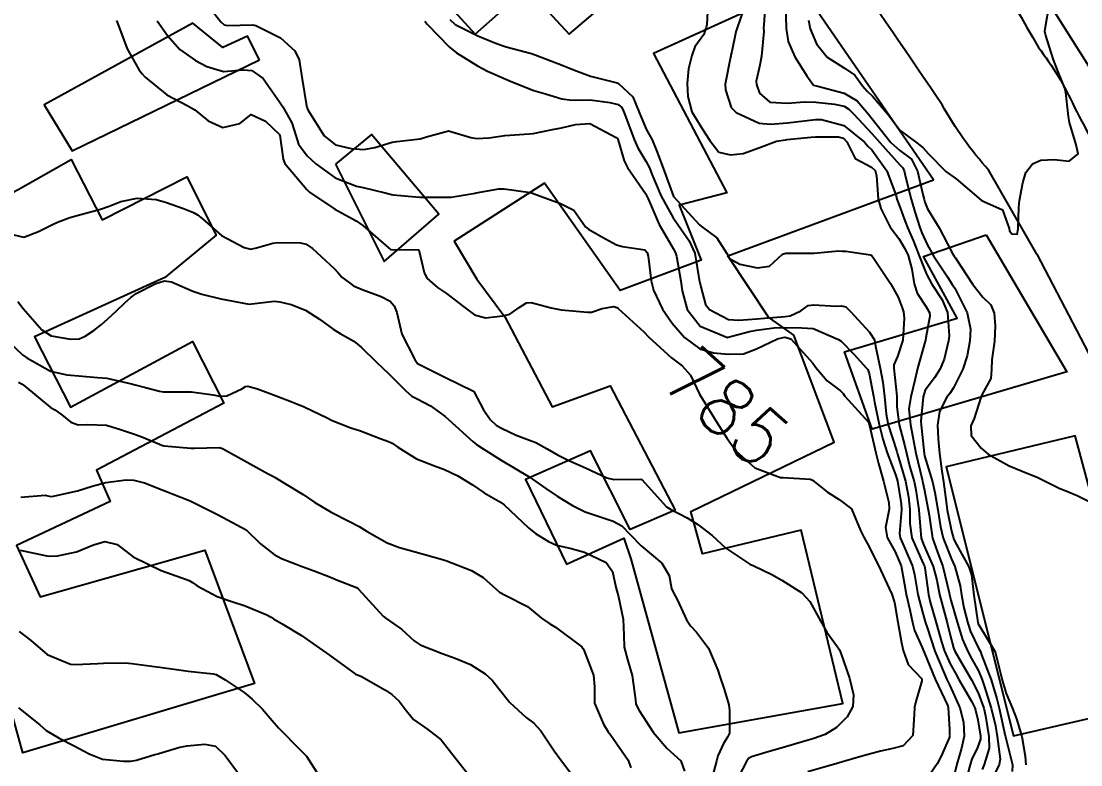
# Model space of a CAD drawing. Header units: metres. Extents: x 307586 to 320046, y 7427249 to 7434250.
# Drawn here: x 318853.4 to 318928.5, y 7429714.9 to 7429767.6 of the extents above; entities that cross this region are included whole.
import ezdxf
from ezdxf.enums import TextEntityAlignment as Align

# ---------------------------------------------------------------- set-up
doc = ezdxf.new("R2010")
doc.units = ezdxf.units.M
doc.header["$MEASUREMENT"] = 0
for name, color, linetype in [('Cotas', 45, 'Continuous'), ('Curvas de Nivel 1m', 11, 'Continuous'), ('Curvas de Nivel 5m', 15, 'Continuous'), ('Divisa', 42, 'FENCELINE2'), ('Edificações', 30, 'Continuous'), ('Vias Primárias', 230, 'Continuous')]:
    doc.layers.add(name, color=color, linetype=linetype)
doc.styles.add('Style-STANDARD', font='STANDARD.shx')
doc.linetypes.add('FENCELINE2', pattern='A,0.25,-0.1,[132,ltypeshp.shx,S=0.1,R=0,X=-0.1,Y=0],-0.1,1', length=1.45)

msp = doc.modelspace()

# ---------------------------------------------------------------- linework, layer by layer
at = {"layer": 'Curvas de Nivel 1m', "flags": 128}
for points, elevation in [([(318866.744, 7429768.536), (318867.511, 7429767.544), (318867.75, 7429767.319), (318868.003, 7429767.284), (318869.75, 7429767.319), (318869.987, 7429767.279), (318871.736, 7429766.398), (318872.754, 7429765.485), (318873.065, 7429764.829), (318873.275, 7429763.476), (318873.576, 7429761.57), (318873.608, 7429761.471), (318873.627, 7429761.425), (318873.671, 7429761.303), (318874.832, 7429759.458), (318875.647, 7429758.824), (318876.758, 7429758.548), (318877.643, 7429758.472), (318878.439, 7429758.618), (318879.649, 7429758.996), (318879.997, 7429759.049), (318881.651, 7429759.231), (318882.086, 7429759.374), (318883.657, 7429759.801), (318885.225, 7429759.334), (318885.652, 7429759.251), (318886.54, 7429759.317), (318887.656, 7429759.472), (318889.358, 7429759.582), (318889.658, 7429759.621), (318891.022, 7429759.907), (318891.664, 7429760.008), (318892.653, 7429760.26), (318893.669, 7429760.334), (318895.543, 7429759.323), (318895.653, 7429759.23), (318895.662, 7429759.21), (318896.105, 7429757.671), (318896.342, 7429757.199), (318897.606, 7429755.374), (318897.708, 7429755.179), (318897.8, 7429754.979), (318898.586, 7429753.17), (318899.566, 7429751.475), (318899.734, 7429751.158), (318899.804, 7429750.913), (318900.115, 7429749.154), (318900.217, 7429748.462), (318900.575, 7429747.149), (318901.495, 7429745.969), (318903.429, 7429745.166), (318903.484, 7429745.172), (318904.998, 7429745.587), (318905.492, 7429745.674), (318906.726, 7429745.84), (318907.495, 7429745.87), (318908.691, 7429745.852), (318909.494, 7429745.785), (318911.305, 7429745.022), (318911.482, 7429744.892), (318912.414, 7429743.948), (318913.287, 7429742.993), (318913.364, 7429742.893), (318913.459, 7429742.602), (318913.779, 7429740.987), (318913.842, 7429740.581), (318914.169, 7429738.982), (318914.432, 7429737.95), (318914.733, 7429736.977), (318915.369, 7429735.376), (318915.486, 7429734.968), (318915.746, 7429733.363), (318915.76, 7429732.964), (318915.63, 7429731.269), (318915.667, 7429730.965), (318915.95, 7429730.323), (318916.544, 7429728.951), (318916.687, 7429728.349), (318916.916, 7429726.945), (318917.254, 7429725.679), (318917.471, 7429724.938), (318917.568, 7429724.608), (318918.118, 7429722.931), (318918.781, 7429721.35), (318918.974, 7429720.922), (318919.196, 7429720.479), (318919.889, 7429718.909), (318920.15, 7429717.892), (318920.195, 7429716.904), (318920.008, 7429716.039), (318919.693, 7429714.911), (318919.238, 7429713.051)], 783), ([(318906.13, 7429769.085), (318905.998, 7429767.329), (318905.984, 7429767.087), (318905.996, 7429766.84), (318905.827, 7429765.088), (318905.717, 7429764.459), (318905.467, 7429763.33), (318905.475, 7429763.092), (318905.697, 7429762.481), (318906.439, 7429761.828), (318907.69, 7429761.757), (318908.88, 7429761.859), (318909.691, 7429761.839), (318911.011, 7429761.706), (318911.688, 7429761.554), (318912.025, 7429761.353), (318912.362, 7429761.01), (318913.662, 7429759.626), (318914.221, 7429758.984), (318915.637, 7429757.396), (318915.848, 7429757.179), (318915.951, 7429756.965), (318916.045, 7429756.545), (318916.447, 7429754.957), (318916.704, 7429754.063), (318917.056, 7429752.948), (318917.199, 7429752.565), (318917.571, 7429751.745), (318918.034, 7429750.935), (318919.013, 7429749.453), (318919.359, 7429748.922), (318919.53, 7429748.655), (318920.417, 7429746.911), (318920.647, 7429745.757), (318920.594, 7429744.909), (318920.416, 7429743.854), (318920.119, 7429742.91), (318919.45, 7429741.596), (318919.177, 7429741.191), (318918.973, 7429740.925), (318918.456, 7429739.901), (318918.31, 7429738.931), (318918.355, 7429737.979), (318918.45, 7429736.929), (318918.617, 7429735.685), (318918.745, 7429734.926), (318918.951, 7429733.32), (318919.006, 7429732.923), (318919.327, 7429731.321), (318919.421, 7429731.016), (318919.451, 7429730.918), (318919.551, 7429730.685), (318920.538, 7429728.901), (318920.718, 7429728.329), (318920.89, 7429726.896), (318921.176, 7429724.959), (318921.192, 7429724.891), (318921.205, 7429724.853), (318921.242, 7429724.786), (318922.398, 7429722.878), (318922.811, 7429721.269), (318922.891, 7429720.873), (318923.189, 7429719.91), (318923.622, 7429718.866), (318923.908, 7429718.12), (318924.286, 7429716.859), (318924.519, 7429715.469), (318924.576, 7429714.855)], 778), ([(318907.539, 7429768.832), (318907.59, 7429767.062), (318907.739, 7429766.142), (318908.197, 7429765.055), (318909.043, 7429763.713), (318909.528, 7429763.042), (318909.703, 7429763.004), (318909.746, 7429762.996), (318911.697, 7429762.478), (318912.614, 7429761.928), (318913.423, 7429760.994), (318913.678, 7429760.654), (318915.008, 7429758.976), (318915.647, 7429758.401), (318916.476, 7429757.792), (318916.885, 7429756.951), (318917.268, 7429755.285), (318917.356, 7429754.944), (318917.411, 7429754.752), (318917.596, 7429754.277), (318918.429, 7429752.932), (318919.377, 7429751.11), (318919.49, 7429750.921), (318919.561, 7429750.815), (318920.815, 7429748.907), (318921.524, 7429748.026), (318922.098, 7429747.471), (318922.339, 7429746.888), (318922.408, 7429745.978), (318922.359, 7429744.887), (318922.161, 7429743.574), (318922.138, 7429742.883), (318922.085, 7429742.255), (318921.445, 7429741.091), (318921.38, 7429740.891), (318920.913, 7429739.405), (318920.674, 7429738.901), (318920.709, 7429738.203), (318921.397, 7429737.304), (318921.9, 7429736.885), (318923.381, 7429736.058), (318924.718, 7429735.512), (318925.369, 7429735.258), (318926.236, 7429734.837), (318926.994, 7429734.46), (318927.358, 7429734.304), (318928.221, 7429733.944), (318929.349, 7429733.387)], 777), ([(318909.164, 7429767.641), (318909.296, 7429767.045), (318909.737, 7429765.972), (318910.498, 7429765.032), (318911.715, 7429764.25), (318912.446, 7429763.745), (318912.986, 7429763.001), (318913.326, 7429762.623), (318913.696, 7429762.266), (318914.794, 7429760.979), (318915.666, 7429759.828), (318916.855, 7429758.952), (318917.298, 7429758.594), (318917.645, 7429758.191), (318918.894, 7429756.927), (318919.625, 7429756.408), (318921.418, 7429754.902), (318921.602, 7429754.792), (318922.924, 7429754.207), (318923.394, 7429752.873), (318923.423, 7429752.714), (318923.579, 7429752.504), (318923.956, 7429752.489), (318924.034, 7429752.865), (318924.069, 7429754.394), (318924.127, 7429754.865), (318924.36, 7429756.125), (318924.576, 7429756.861), (318925.036, 7429757.459), (318925.642, 7429757.717), (318926.586, 7429757.779), (318927.641, 7429757.655), (318928.283, 7429758.177), (318928.144, 7429758.815), (318927.677, 7429760.403), (318927.587, 7429760.821), (318927.407, 7429762.531), (318927.335, 7429762.826), (318926.861, 7429763.98), (318926.529, 7429764.838), (318925.961, 7429766.636), (318925.925, 7429766.847), (318925.938, 7429767.031), (318926.258, 7429768.843)], 776), ([(318904.532, 7429768.336), (318904.101, 7429767.107), (318904.025, 7429766.831), (318903.728, 7429765.42), (318903.667, 7429765.167), (318903.659, 7429765.111), (318903.636, 7429765.026), (318903.27, 7429763.116), (318903.286, 7429762.704), (318903.686, 7429761.467), (318904.037, 7429761.106), (318905.672, 7429760.358), (318906.473, 7429760.276), (318907.673, 7429760.384), (318908.281, 7429760.447), (318909.676, 7429760.601), (318910.1, 7429760.612), (318911.67, 7429760.178), (318913.132, 7429758.998), (318913.382, 7429758.726), (318913.648, 7429758.452), (318914.724, 7429756.979), (318915.378, 7429755.2), (318915.44, 7429754.972), (318915.599, 7429754.541), (318916.013, 7429753.39), (318916.177, 7429752.961), (318916.604, 7429751.985), (318917.022, 7429750.948), (318917.543, 7429749.635), (318917.909, 7429748.936), (318918.634, 7429747.817), (318919.015, 7429746.925), (318919.135, 7429745.277), (318919.085, 7429744.924), (318918.774, 7429743.623), (318918.506, 7429742.93), (318918.094, 7429742.297), (318917.448, 7429741.425), (318917.286, 7429740.942), (318917.137, 7429739.224), (318917.158, 7429738.944), (318917.188, 7429738.72), (318917.356, 7429736.941), (318917.39, 7429736.758), (318917.953, 7429734.934), (318918.111, 7429734.177), (318918.33, 7429732.93), (318918.518, 7429731.741), (318918.703, 7429730.926), (318919.301, 7429729.453), (318919.536, 7429728.916), (318919.912, 7429727.543), (318920.013, 7429726.909), (318920.179, 7429725.986), (318920.455, 7429724.902), (318920.653, 7429724.314), (318921.225, 7429723.133), (318921.349, 7429722.889), (318921.442, 7429722.666), (318922.126, 7429720.881), (318922.524, 7429719.536), (318922.688, 7429718.875), (318923.117, 7429716.907), (318923.126, 7429716.87), (318923.151, 7429716.741), (318923.626, 7429714.865), (318923.594, 7429714.39)], 779), ([(318863.013, 7429767.601), (318863.738, 7429766.575), (318864.604, 7429765.581), (318865.715, 7429764.803), (318866.519, 7429764.365), (318867.708, 7429764.014), (318869.105, 7429764.13), (318869.709, 7429764.085), (318870.517, 7429763.512), (318871.678, 7429761.871), (318871.914, 7429761.496), (318872.554, 7429760.379), (318872.836, 7429759.482), (318873.031, 7429758.863), (318873.639, 7429758.036), (318874.239, 7429757.464), (318875.618, 7429756.468), (318877.142, 7429755.895), (318877.608, 7429755.791), (318879.168, 7429755.404), (318879.602, 7429755.297), (318879.727, 7429755.274), (318881.6, 7429755.115), (318883.355, 7429755.109), (318883.6, 7429755.105), (318883.842, 7429755.107), (318885.248, 7429755.334), (318885.538, 7429755.397), (318885.604, 7429755.412), (318887.214, 7429755.701), (318887.609, 7429755.703), (318889.462, 7429755.424), (318889.605, 7429755.39), (318889.922, 7429755.277), (318891.597, 7429754.664), (318892.539, 7429754.193), (318893.191, 7429753.236), (318893.353, 7429753.006), (318893.579, 7429752.829), (318894.51, 7429752.284), (318895.568, 7429751.735), (318895.974, 7429751.611), (318897.565, 7429751.368), (318897.733, 7429751.178), (318897.808, 7429750.928), (318898.014, 7429749.175), (318898.184, 7429748.516), (318898.831, 7429747.167), (318899.498, 7429746.162), (318900.372, 7429745.151), (318901.475, 7429744.36), (318902.425, 7429744.078), (318903.472, 7429743.972), (318904.565, 7429744.006), (318905.475, 7429744.342), (318906.96, 7429745.068), (318907.38, 7429745.167), (318907.485, 7429745.168), (318907.919, 7429745.056), (318909.466, 7429743.341), (318909.677, 7429743.038), (318910.499, 7429742.075), (318911.447, 7429741.385), (318911.614, 7429741.177), (318911.736, 7429741.007), (318913.415, 7429739.146), (318913.47, 7429738.989), (318913.484, 7429738.918), (318913.93, 7429736.985), (318914.14, 7429736.224), (318914.478, 7429734.979), (318914.861, 7429733.461), (318914.887, 7429732.975), (318914.626, 7429731.681), (318914.737, 7429730.976), (318915.308, 7429729.965), (318915.743, 7429728.963), (318915.972, 7429727.652), (318916.09, 7429726.958), (318916.359, 7429725.851), (318916.531, 7429724.951), (318916.675, 7429724.386), (318917.225, 7429723.186), (318917.327, 7429722.939), (318917.388, 7429722.772), (318918.154, 7429720.93), (318919.016, 7429719.08), (318919.076, 7429718.921), (318919.157, 7429717.367), (318919.172, 7429716.939), (318919.175, 7429716.92), (318919.169, 7429716.903), (318919.152, 7429716.832), (318918.571, 7429715.486), (318918.299, 7429714.928), (318917.809, 7429714.24)], 784), ([(318881.965, 7429767.586), (318882.134, 7429767.374), (318883.729, 7429765.741), (318884.221, 7429765.345), (318885.714, 7429764.412), (318886.424, 7429764.033), (318887.705, 7429763.465), (318888.089, 7429763.296), (318889.697, 7429762.67), (318890.531, 7429762.435), (318891.691, 7429762.065), (318892.419, 7429761.977), (318893.691, 7429761.995), (318895.085, 7429761.82), (318895.687, 7429761.666), (318895.947, 7429761.468), (318896.067, 7429761.204), (318896.294, 7429760.58), (318896.809, 7429759.193), (318897.061, 7429758.603), (318897.638, 7429757.665), (318897.892, 7429757.177), (318898.067, 7429756.735), (318898.731, 7429755.169), (318899.588, 7429753.647), (318899.918, 7429753.157), (318900.707, 7429752.013), (318901.107, 7429751.145), (318901.427, 7429749.249), (318901.442, 7429749.141), (318901.529, 7429748.741), (318901.871, 7429747.489), (318902.16, 7429747.13), (318903.503, 7429746.43), (318904.229, 7429746.376), (318905.504, 7429746.476), (318906.061, 7429746.525), (318907.507, 7429746.656), (318907.861, 7429746.703), (318908.626, 7429747.049), (318909.146, 7429747.415), (318909.517, 7429747.478), (318911.153, 7429747.387), (318911.517, 7429747.391), (318911.822, 7429747.321), (318912.146, 7429747.01), (318913.491, 7429745.538), (318913.836, 7429744.986), (318913.926, 7429744.538), (318914.253, 7429742.982), (318914.442, 7429741.992), (318914.566, 7429740.979), (318914.676, 7429739.726), (318914.821, 7429738.976), (318915.395, 7429737.143), (318915.435, 7429737.012), (318915.447, 7429736.969), (318915.466, 7429736.895), (318916.034, 7429734.96), (318916.263, 7429733.867), (318916.345, 7429732.955), (318916.343, 7429731.964), (318916.496, 7429730.952), (318917.296, 7429729.129), (318917.379, 7429728.939), (318917.41, 7429728.82), (318917.677, 7429726.936), (318917.797, 7429726.403), (318918.222, 7429724.93), (318918.586, 7429723.57), (318918.798, 7429722.924), (318919.214, 7429722.017), (318919.604, 7429721.311), (318919.835, 7429720.911), (318920.747, 7429719.329), (318920.964, 7429718.893), (318921.014, 7429718.735), (318921.165, 7429718.052), (318921.368, 7429716.888), (318921.363, 7429716.674), (318921.141, 7429716.091), (318920.753, 7429715.271), (318920.635, 7429714.897), (318920.463, 7429714.247)], 782), ([(318883.756, 7429767.695), (318884.12, 7429767.346), (318885.741, 7429766.543), (318887.045, 7429765.999), (318887.73, 7429765.771), (318889.533, 7429765.282), (318889.722, 7429765.227), (318889.801, 7429765.2), (318891.715, 7429764.461), (318892.581, 7429764.116), (318893.708, 7429763.69), (318895.597, 7429763.211), (318895.702, 7429763.163), (318896.723, 7429762.225), (318897.144, 7429761.188), (318897.664, 7429759.936), (318898.091, 7429759.176), (318898.404, 7429758.414), (318898.869, 7429757.168), (318899.603, 7429755.16), (318901.441, 7429753.141), (318901.582, 7429753.019), (318902.677, 7429752.226), (318903.379, 7429751.113), (318903.558, 7429750.752), (318904.3, 7429750.354), (318905.548, 7429750.092), (318906.415, 7429750.212), (318907.326, 7429751.064), (318907.564, 7429751.132), (318909.475, 7429751.129), (318909.564, 7429751.135), (318911.294, 7429751.294), (318911.566, 7429751.287), (318911.817, 7429751.268), (318913.563, 7429751.02), (318913.634, 7429750.989), (318913.793, 7429750.754), (318914.983, 7429748.975), (318915.523, 7429748.018), (318915.809, 7429747.258), (318915.891, 7429746.964), (318915.941, 7429746.528), (318915.862, 7429744.964), (318915.471, 7429743.805), (318915.215, 7429743.223), (318915.209, 7429742.973), (318915.422, 7429740.992), (318915.425, 7429740.97), (318915.432, 7429740.237), (318915.588, 7429738.967), (318915.972, 7429737.535), (318916.115, 7429736.959), (318916.358, 7429735.975), (318916.647, 7429734.951), (318916.772, 7429734.364), (318916.983, 7429732.945), (318917.008, 7429732.614), (318917.162, 7429730.942), (318917.316, 7429730.484), (318917.997, 7429728.933), (318918.255, 7429727.958), (318918.452, 7429726.928), (318918.894, 7429725.278), (318918.993, 7429724.922), (318919.233, 7429723.97), (318919.453, 7429723.145), (318919.551, 7429722.915), (318920.164, 7429721.858), (318920.717, 7429720.897), (318921.189, 7429719.962), (318921.59, 7429718.886), (318921.724, 7429718.328), (318921.958, 7429716.882), (318921.981, 7429716.041), (318921.623, 7429714.885), (318921.472, 7429714.534)], 781), ([(318852.846, 7429752.438), (318853.561, 7429752.267), (318854.59, 7429752.677), (318855.575, 7429753.164), (318855.93, 7429753.333), (318856.815, 7429753.672), (318857.585, 7429753.884), (318858.981, 7429754.254), (318859.591, 7429754.463), (318860.435, 7429754.791), (318861.597, 7429755.032), (318862.931, 7429754.935), (318863.595, 7429754.749), (318864.876, 7429754.291), (318865.587, 7429754.007), (318865.87, 7429753.85), (318866.219, 7429753.56), (318867.566, 7429752.398), (318869.162, 7429751.524), (318869.552, 7429751.436), (318869.643, 7429751.428), (318870.043, 7429751.515), (318871.21, 7429751.852), (318871.559, 7429751.881), (318873.159, 7429751.876), (318873.558, 7429751.776), (318874.004, 7429751.465), (318875.539, 7429750.057), (318875.833, 7429749.743), (318876.103, 7429749.441), (318876.918, 7429748.82), (318877.524, 7429748.549), (318878.87, 7429748.056), (318879.516, 7429747.721), (318879.808, 7429747.397), (318879.979, 7429746.922), (318880.348, 7429745.391), (318881.257, 7429743.59), (318881.402, 7429743.381), (318881.462, 7429743.321), (318881.599, 7429743.24), (318883.447, 7429742.316), (318885.384, 7429741.38), (318885.433, 7429741.351), (318885.456, 7429741.33), (318886.137, 7429740.036), (318886.622, 7429739.312), (318887.041, 7429738.938), (318887.407, 7429738.724), (318888.46, 7429738.232), (318889.399, 7429737.888), (318889.846, 7429737.722), (318890.648, 7429737.261), (318891.387, 7429736.83), (318892.177, 7429736.447), (318893.373, 7429735.923), (318894.877, 7429735.215), (318895.362, 7429735.09), (318897.29, 7429735.109), (318897.362, 7429735.087), (318899.106, 7429733.162), (318899.341, 7429733.009), (318900.557, 7429732.364), (318901.331, 7429731.899), (318902.331, 7429731.12), (318903.31, 7429730.22), (318905.011, 7429729.093), (318905.292, 7429728.958), (318906.569, 7429728.354), (318907.282, 7429727.952), (318908.692, 7429727.046), (318909.264, 7429726.448), (318910.049, 7429725.028), (318910.478, 7429724.264), (318911.225, 7429723.225), (318911.356, 7429723.009), (318911.452, 7429722.776), (318912.078, 7429721.001), (318912.351, 7429719.833), (318912.303, 7429718.999), (318911.91, 7429718.258), (318911.158, 7429717.51), (318910.35, 7429717.022), (318909.476, 7429716.707), (318909.147, 7429716.614), (318907.933, 7429716.26), (318907.137, 7429716.03), (318906.388, 7429715.817), (318905.128, 7429715.436), (318904.918, 7429715.3), (318904.774, 7429715.093), (318904.203, 7429714.008)], 786), ([(318853.126, 7429747.716), (318853.506, 7429747.216), (318854.83, 7429745.697), (318855.479, 7429745.276), (318856.851, 7429745.043), (318857.477, 7429745.07), (318857.895, 7429745.239), (318858.525, 7429745.65), (318859.052, 7429746.081), (318859.495, 7429746.479), (318860.108, 7429747.03), (318860.744, 7429747.628), (318861.139, 7429748.001), (318861.52, 7429748.282), (318862.904, 7429748.976), (318863.529, 7429749.175), (318864.008, 7429749.106), (318865.522, 7429748.442), (318866.178, 7429748.219), (318867.517, 7429747.907), (318869.513, 7429747.52), (318871.293, 7429747.725), (318871.515, 7429747.708), (318871.69, 7429747.673), (318872.503, 7429747.485), (318873.507, 7429747.087), (318874.506, 7429746.451), (318875.487, 7429745.751), (318875.977, 7429745.443), (318876.941, 7429744.891), (318877.473, 7429744.476), (318878.546, 7429743.409), (318879.45, 7429742.551), (318880.604, 7429741.388), (318881.051, 7429741.006), (318881.427, 7429740.819), (318882.385, 7429740.322), (318883.415, 7429739.559), (318883.655, 7429739.348), (318885.397, 7429737.76), (318885.643, 7429737.574), (318886.04, 7429737.32), (318887.38, 7429736.456), (318889.363, 7429735.28), (318890.552, 7429734.459), (318891.35, 7429733.912), (318892.438, 7429733.239), (318893.339, 7429732.807), (318893.977, 7429732.583), (318895.332, 7429732.146), (318895.937, 7429731.809), (318896.519, 7429731.192), (318897.311, 7429730.389), (318898.764, 7429729.165), (318899.284, 7429728.276), (318899.469, 7429727.351), (318899.543, 7429727.156), (318899.878, 7429726.536), (318900.51, 7429725.141), (318900.813, 7429724.711), (318901.234, 7429724.26), (318902.089, 7429723.121), (318902.743, 7429721.579), (318902.882, 7429721.113), (318903.19, 7429720.22), (318903.525, 7429719.106), (318903.561, 7429718.714), (318903.574, 7429717.106), (318903.436, 7429716.82), (318903.142, 7429716.377), (318902.748, 7429715.494), (318902.658, 7429715.115), (318902.327, 7429713.902)], 787), ([(318852.543, 7429744.793), (318853.465, 7429743.932), (318853.759, 7429743.707), (318855.449, 7429742.768), (318856.604, 7429742.514), (318857.445, 7429742.434), (318858.769, 7429742.321), (318859.442, 7429742.272), (318861.191, 7429741.868), (318861.436, 7429741.803), (318862.168, 7429741.609), (318863.18, 7429741.343), (318863.43, 7429741.298), (318863.717, 7429741.301), (318865.43, 7429741.312), (318866.97, 7429741.088), (318867.428, 7429741.004), (318867.941, 7429741.022), (318869.012, 7429741.524), (318869.269, 7429741.688), (318869.436, 7429741.712), (318870.115, 7429741.513), (318871.428, 7429741.027), (318872.538, 7429740.597), (318873.421, 7429740.239), (318875.063, 7429739.454), (318875.411, 7429739.281), (318876.728, 7429738.752), (318877.404, 7429738.528), (318878.809, 7429737.996), (318879.397, 7429737.778), (318879.663, 7429737.664), (318880.068, 7429737.39), (318881.381, 7429736.554), (318882.662, 7429736.069), (318883.37, 7429735.796), (318884.31, 7429735.341), (318885.357, 7429734.709), (318886.175, 7429734.142), (318887.345, 7429733.473), (318887.596, 7429733.297), (318889.319, 7429731.664), (318889.813, 7429731.272), (318890.732, 7429730.683), (318891.305, 7429730.432), (318892.335, 7429730.207), (318893.303, 7429729.935), (318894.834, 7429729.215), (318895.286, 7429728.557), (318895.513, 7429727.445), (318895.577, 7429727.205), (318895.7, 7429726.77), (318896.036, 7429725.198), (318896.09, 7429724.056), (318896.114, 7429723.197), (318896.347, 7429722.326), (318896.68, 7429721.188), (318896.901, 7429719.461), (318896.94, 7429719.183), (318897.002, 7429719.014), (318897.168, 7429718.725), (318898.159, 7429717.17), (318899.136, 7429716.054), (318900.111, 7429715.145), (318900.389, 7429714.414)], 788), ([(318853.167, 7429741.984), (318853.435, 7429741.851), (318853.625, 7429741.708), (318855.418, 7429740.225), (318855.748, 7429740.017), (318856.253, 7429739.677), (318856.884, 7429739.144), (318857.406, 7429738.958), (318858.067, 7429738.992), (318859.406, 7429738.949), (318860.412, 7429738.639), (318861.4, 7429738.296), (318861.907, 7429738.114), (318863.167, 7429737.592), (318863.392, 7429737.507), (318863.501, 7429737.479), (318865.389, 7429737.322), (318865.641, 7429737.315), (318867.39, 7429737.366), (318867.631, 7429737.296), (318869.375, 7429736.308), (318870.861, 7429735.498), (318871.192, 7429735.324), (318871.36, 7429735.228), (318871.984, 7429734.856), (318873.349, 7429734.034), (318874.182, 7429733.462), (318875.333, 7429732.764), (318876.632, 7429732.122), (318877.318, 7429731.757), (318877.878, 7429731.414), (318879.305, 7429730.601), (318880.187, 7429730.272), (318881.299, 7429729.969), (318883.23, 7429729.414), (318883.293, 7429729.396), (318883.469, 7429729.348), (318885.286, 7429728.641), (318886.098, 7429728.134), (318887.028, 7429727.304), (318887.27, 7429727.105), (318887.667, 7429726.896), (318889.255, 7429726.086), (318890.247, 7429725.265), (318890.83, 7429724.847), (318891.237, 7429724.612), (318893.098, 7429723.231), (318893.221, 7429723.054), (318893.925, 7429721.223), (318893.993, 7429720.42), (318894.001, 7429719.222), (318894.635, 7429717.738), (318894.976, 7429717.212), (318895.149, 7429716.957), (318896.396, 7429715.191), (318896.586, 7429714.656)], 789), ([(318853.297, 7429730.09), (318855.073, 7429729.692), (318855.293, 7429729.652), (318855.931, 7429729.68), (318857.296, 7429729.958), (318858.49, 7429730.459), (318859.303, 7429730.698), (318860.161, 7429730.486), (318861.293, 7429729.61), (318863.283, 7429728.639), (318864.746, 7429728.108), (318865.276, 7429727.925), (318865.503, 7429727.794), (318865.834, 7429727.562), (318867.262, 7429726.789), (318868.36, 7429726.426), (318869.252, 7429726.142), (318870.767, 7429725.497), (318871.074, 7429725.326), (318871.24, 7429725.211), (318871.87, 7429724.85), (318873.229, 7429724.035), (318874.048, 7429723.462), (318875.211, 7429722.628), (318876.866, 7429721.425), (318877.059, 7429721.289), (318877.191, 7429721.245), (318877.486, 7429721.121), (318879.18, 7429720.151), (318879.637, 7429719.853), (318880.144, 7429719.385), (318880.59, 7429718.801), (318881.16, 7429718.076), (318882.184, 7429717.36), (318883.142, 7429716.634), (318884.146, 7429715.34), (318885.111, 7429714.108)], 791), ([(318853.229, 7429724.304), (318854.027, 7429723.702), (318855.208, 7429722.675), (318856.866, 7429721.997), (318857.198, 7429721.971), (318858.79, 7429722.054), (318859.199, 7429722.071), (318860.726, 7429722.091), (318861.2, 7429722.057), (318862.971, 7429721.817), (318863.196, 7429721.785), (318864.712, 7429721.575), (318865.192, 7429721.513), (318866.971, 7429721.324), (318867.19, 7429721.259), (318867.823, 7429720.897), (318869.178, 7429719.995), (318869.44, 7429719.781), (318869.728, 7429719.512), (318870.465, 7429718.8), (318871.158, 7429718.013), (318871.598, 7429717.486), (318873.13, 7429715.928), (318873.582, 7429715.465), (318874.452, 7429714.114)], 792), ([(318853.165, 7429718.893), (318854.689, 7429717.695), (318855.147, 7429717.292), (318856.055, 7429716.761), (318857.131, 7429716.219), (318858.193, 7429715.649), (318859.119, 7429715.268), (318860.619, 7429715.118), (318861.118, 7429715.124), (318861.537, 7429715.187), (318862.836, 7429715.593), (318863.074, 7429715.641), (318863.124, 7429715.657), (318864.601, 7429716.105), (318865.132, 7429716.204), (318866.354, 7429716.332), (318867.133, 7429716.193), (318867.83, 7429715.533), (318869.106, 7429713.805)], 793)]:
    msp.add_lwpolyline(points, dxfattribs=dict(at, elevation=elevation))
at = {"layer": 'Curvas de Nivel 5m', "flags": 128}
for points, elevation in [([(318902.049, 7429769.136), (318901.972, 7429767.354), (318901.918, 7429767.138), (318901.877, 7429767.012), (318901.745, 7429766.627), (318901.118, 7429765.761), (318900.889, 7429765.148), (318900.653, 7429764.211), (318900.563, 7429763.151), (318900.615, 7429762.229), (318900.897, 7429761.148), (318901.665, 7429759.923), (318902.167, 7429759.132), (318902.807, 7429758.285), (318903.643, 7429758.094), (318904.535, 7429758.21), (318905.648, 7429758.602), (318906.91, 7429759.071), (318907.537, 7429759.179), (318907.655, 7429759.191), (318909.34, 7429759.36), (318909.658, 7429759.377), (318911.291, 7429759.392), (318911.657, 7429759.294), (318911.893, 7429759.016), (318912.472, 7429757.838), (318913.635, 7429757.219), (318913.884, 7429756.987), (318913.994, 7429756.62), (318914.111, 7429754.985), (318914.287, 7429754.292), (318914.961, 7429752.976), (318915.575, 7429752.177), (318916.03, 7429751.425), (318916.222, 7429750.96), (318916.498, 7429750.007), (318916.664, 7429748.953), (318916.864, 7429748.287), (318917.517, 7429747.325), (318917.737, 7429746.938), (318917.769, 7429746.678), (318917.486, 7429745.13), (318917.454, 7429744.969), (318917.45, 7429744.94), (318917.435, 7429744.893), (318916.896, 7429742.949), (318916.732, 7429742.227), (318916.41, 7429740.955), (318916.291, 7429740.096), (318916.388, 7429738.955), (318916.554, 7429738.102), (318916.781, 7429736.949), (318917.218, 7429735.089), (318917.258, 7429734.942), (318917.277, 7429734.856), (318917.358, 7429734.429), (318917.659, 7429732.937), (318917.714, 7429732.562), (318917.954, 7429730.934), (318918.305, 7429729.933), (318918.692, 7429728.926), (318919.131, 7429727.065), (318919.16, 7429726.921), (318919.267, 7429726.532), (318919.718, 7429724.913), (318920.072, 7429723.748), (318920.45, 7429722.902), (318920.726, 7429722.405), (318921.209, 7429721.52), (318921.484, 7429720.887), (318921.63, 7429720.452), (318922.116, 7429718.881), (318922.411, 7429717.627), (318922.542, 7429716.876), (318922.743, 7429715.26), (318922.68, 7429714.874), (318922.169, 7429713.823)], 780), ([(318860.12, 7429767.636), (318860.352, 7429767.025), (318860.882, 7429765.628), (318861.708, 7429764.157), (318861.942, 7429763.853), (318862.163, 7429763.613), (318863.684, 7429762.354), (318865.18, 7429761.575), (318865.67, 7429761.299), (318866.618, 7429760.511), (318867.658, 7429760.044), (318868.865, 7429760.324), (318869.667, 7429760.957), (318870.682, 7429760.491), (318871.654, 7429759.561), (318871.68, 7429759.526), (318871.687, 7429759.499), (318871.934, 7429757.793), (318872.061, 7429757.494), (318873.606, 7429755.656), (318873.801, 7429755.468), (318875.591, 7429754.25), (318876.113, 7429753.967), (318877.113, 7429753.427), (318877.578, 7429753.087), (318879.553, 7429751.4), (318881.553, 7429751.38), (318881.924, 7429749.761), (318882.125, 7429749.371), (318882.875, 7429748.709), (318883.522, 7429748.283), (318884.734, 7429747.338), (318885.505, 7429746.769), (318886.276, 7429746.544), (318887.504, 7429746.697), (318887.991, 7429746.809), (318888.659, 7429747.289), (318889.181, 7429747.618), (318889.517, 7429747.646), (318890.925, 7429747.266), (318891.511, 7429747.133), (318891.647, 7429747.121), (318893.509, 7429746.957), (318893.777, 7429746.959), (318894.538, 7429747.22), (318895.366, 7429747.36), (318895.514, 7429747.302), (318895.575, 7429747.271), (318895.671, 7429747.208), (318897.489, 7429745.558), (318897.86, 7429745.176), (318899.469, 7429743.718), (318900.207, 7429743.153), (318900.798, 7429742.488), (318901.443, 7429741.13), (318902.688, 7429739.117), (318903.402, 7429737.989), (318904.048, 7429737.103), (318905.375, 7429735.919), (318907.186, 7429735.242), (318907.365, 7429735.22), (318909.288, 7429735.117), (318909.364, 7429735.093), (318909.451, 7429735.039), (318910.526, 7429734.194), (318911.35, 7429733.68), (318912.212, 7429733.001), (318912.857, 7429731.465), (318913.082, 7429730.992), (318913.317, 7429730.582), (318914.132, 7429728.982), (318914.89, 7429727.36), (318915.084, 7429726.972), (318915.264, 7429726.374), (318915.5, 7429724.966), (318915.765, 7429723.499), (318915.882, 7429722.96), (318916.238, 7429721.98), (318917.203, 7429720.955), (318917.201, 7429720.822), (318916.774, 7429719.351), (318916.673, 7429718.947), (318916.65, 7429718.43), (318916.555, 7429716.949), (318915.884, 7429716.216), (318915.139, 7429716.012), (318914.277, 7429715.837), (318913.131, 7429715.526), (318912.715, 7429715.408), (318911.341, 7429715.008), (318911.175, 7429714.957), (318911.122, 7429714.942), (318911.022, 7429714.912), (318909.116, 7429714.357)], 785), ([(318853.344, 7429733.828), (318855.066, 7429733.973), (318855.345, 7429733.901), (318855.547, 7429733.889), (318857.349, 7429734.276), (318858.39, 7429734.612), (318859.355, 7429734.884), (318860.802, 7429735.063), (318861.357, 7429735.048), (318862.113, 7429734.845), (318863.351, 7429734.355), (318865.343, 7429733.57), (318867.329, 7429732.583), (318869.313, 7429731.52), (318870.331, 7429730.532), (318871.296, 7429729.765), (318871.814, 7429729.485), (318873.287, 7429728.924), (318874.123, 7429728.623), (318875.28, 7429728.175), (318875.796, 7429727.96), (318877.125, 7429727.422), (318877.272, 7429727.326), (318879.025, 7429725.402), (318879.241, 7429725.232), (318880.332, 7429724.482), (318881.226, 7429723.653), (318881.648, 7429723.366), (318883.214, 7429722.749), (318884.126, 7429722.424), (318885.203, 7429721.97), (318886.259, 7429721.314), (318886.75, 7429720.868), (318887.183, 7429720.325), (318887.995, 7429719.292), (318889.162, 7429718.216), (318889.699, 7429717.813), (318890.195, 7429717.264), (318891.132, 7429715.866), (318891.592, 7429715.245), (318893.103, 7429713.23)], 790)]:
    msp.add_lwpolyline(points, dxfattribs=dict(at, elevation=elevation))
at = {"layer": 'Divisa'}
msp.add_lwpolyline([(318936.743, 7429752.199), (318924.612, 7429771.412), (318893.793, 7429816.083), (318885.479, 7429826.039), (318872.827, 7429839.719), (318838.131, 7429874.266), (318839.846, 7429876.347), (318833.617, 7429882.24), (318831.632, 7429880.141), (318792.235, 7429913.604), (318768.968, 7429933.531), (318759.788, 7429940.279), (318746.798, 7429951.779), (318718.102, 7429978.993), (318695.857, 7429998.182), (318663.16, 7430022.12), (318644.558, 7430035.132), (318629.956, 7430042.885), (318613.118, 7430051.226), (318603.391, 7430066.312), (318589.336, 7430091.976)], dxfattribs=at)
at = {"layer": 'Edificações'}
for points in [[(318875.747, 7429809.778), (318861.294, 7429797.515), (318849.496, 7429787.408), (318854.826, 7429781.076), (318867.735, 7429791.026), (318872.868, 7429784.945), (318869.43, 7429782.773), (318870.693, 7429781.231), (318874.902, 7429783.754), (318878.34, 7429780.18), (318872.455, 7429775.521), (318876.202, 7429772), (318878.849, 7429774.012), (318885.549, 7429766.66), (318889.216, 7429769.912), (318892.213, 7429766.654), (318900.595, 7429773.801), (318897.994, 7429777.103), (318902.667, 7429781.021), (318893.236, 7429790.815), (318884.099, 7429801.224), (318875.747, 7429809.778)], [(318870.264, 7429764.848), (318869.397, 7429766.513), (318867.663, 7429765.714), (318865.528, 7429767.446), (318854.988, 7429761.65), (318856.989, 7429758.379), (318870.264, 7429764.848)], [(318875.653, 7429757.445), (318879.094, 7429750.535), (318882.965, 7429753.9), (318878.198, 7429759.557), (318875.653, 7429757.445)], [(318921.768, 7429752.439), (318927.48, 7429742.719), (318913.675, 7429738.651), (318911.718, 7429744.145), (318919.705, 7429746.522), (318917.325, 7429750.907), (318921.768, 7429752.439)], [(318933.229, 7429719.118), (318928.08, 7429738.176), (318918.919, 7429735.983), (318923.689, 7429716.925), (318933.229, 7429719.118)]]:
    msp.add_lwpolyline(points, dxfattribs=at)
for points in [[(318885.667, 7429749.288), (318887.656, 7429746.618), (318890.997, 7429740.233), (318895.115, 7429741.727), (318899.721, 7429732.907), (318896.525, 7429731.553), (318893.716, 7429737.116), (318889.116, 7429735.084), (318892.021, 7429729.086), (318896.089, 7429730.924), (318896.582, 7429729.456), (318899.972, 7429717.121), (318911.594, 7429719.201), (318908.64, 7429731.488), (318901.651, 7429729.813), (318900.824, 7429732.825), (318910.991, 7429737.733), (318908.12, 7429745.329), (318906.327, 7429746.602), (318903.456, 7429750.956), (318918.028, 7429756.327), (318908.598, 7429770.031), (318898.175, 7429765.284), (318903.387, 7429755.42), (318900.002, 7429754.546), (318901.559, 7429750.631), (318895.815, 7429748.489), (318890.446, 7429756.105), (318884.055, 7429751.975)], [(318863.535, 7429749.398), (318854.313, 7429745.207), (318856.85, 7429740.217), (318865.518, 7429744.868), (318867.731, 7429740.493), (318858.693, 7429735.743), (318859.662, 7429733.532), (318853.022, 7429730.4), (318854.717, 7429726.776), (318866.386, 7429730.075), (318869.908, 7429720.619), (318853.47, 7429715.708), (318850.943, 7429724.758), (318847.578, 7429723.238), (318842.641, 7429732.283), (318846.924, 7429734.739), (318844.25, 7429740.127), (318839.732, 7429738.009), (318834.984, 7429746.018), (318853.143, 7429755.655), (318856.896, 7429757.766), (318859.112, 7429753.507), (318865.111, 7429756.537), (318867.19, 7429752.418)]]:
    msp.add_lwpolyline(points, close=True, dxfattribs=at)
at = {"layer": 'Vias Primárias', "elevation": 758.327}
for points in [[(318910.298, 7429787.112, -0.055681), (318925.459, 7429765.71, -0.060984), (318928.006, 7429761.51, 0.016789), (318934.036, 7429750.643)], [(318910.298, 7429787.112, -0.055681), (318925.459, 7429765.71, -0.060984), (318928.006, 7429761.51, 0.016789), (318934.036, 7429750.643)], [(318925.362, 7429751.07), (318921.955, 7429756.999, -0.055105), (318918.634, 7429761.652, 0.010322), (318904.241, 7429782.138, 0.009582)], [(318925.362, 7429751.07), (318921.955, 7429756.999, -0.055105), (318918.634, 7429761.652, 0.010322), (318904.241, 7429782.138, 0.009582)]]:
    msp.add_lwpolyline(points, format="xyb", dxfattribs=at)
at = {"layer": 'Vias Primárias'}
msp.add_lwpolyline([(318925.362, 7429751.07), (318929.579, 7429742.955), (318930.663, 7429740.558), (318933.947, 7429731.79), (318935.143, 7429727.712), (318937.643, 7429718.087), (318939.323, 7429711.404), (318941.45, 7429703.973), (318943.28, 7429696.764), (318944.848, 7429689.781), (318946.716, 7429680.89), (318949.627, 7429670.291), (318951.01, 7429662.747), (318952.467, 7429656.323), (318955.191, 7429644.374), (318956.833, 7429636.235), (318958.439, 7429628.725), (318960.156, 7429619.429), (318962.06, 7429608.678)], dxfattribs=at)
msp.add_lwpolyline([(318925.362, 7429751.07), (318929.579, 7429742.955), (318930.663, 7429740.558), (318933.947, 7429731.79), (318935.143, 7429727.712), (318937.643, 7429718.087), (318939.323, 7429711.404), (318941.45, 7429703.973), (318943.28, 7429696.764), (318944.848, 7429689.781), (318946.716, 7429680.89), (318949.627, 7429670.291), (318951.01, 7429662.747), (318952.467, 7429656.323), (318955.191, 7429644.374), (318956.833, 7429636.235), (318958.439, 7429628.725), (318960.156, 7429619.429), (318962.06, 7429608.678)], dxfattribs=at)

# ---------------------------------------------------------------- texts
at = {"layer": 'Cotas', "style": 'Style-STANDARD'}
msp.add_text('785', height=4, rotation=317.96267, dxfattribs=at).set_placement((318903.382, 7429740.211, 785), align=Align.MIDDLE_CENTER)

doc.saveas('drawing.dxf')
